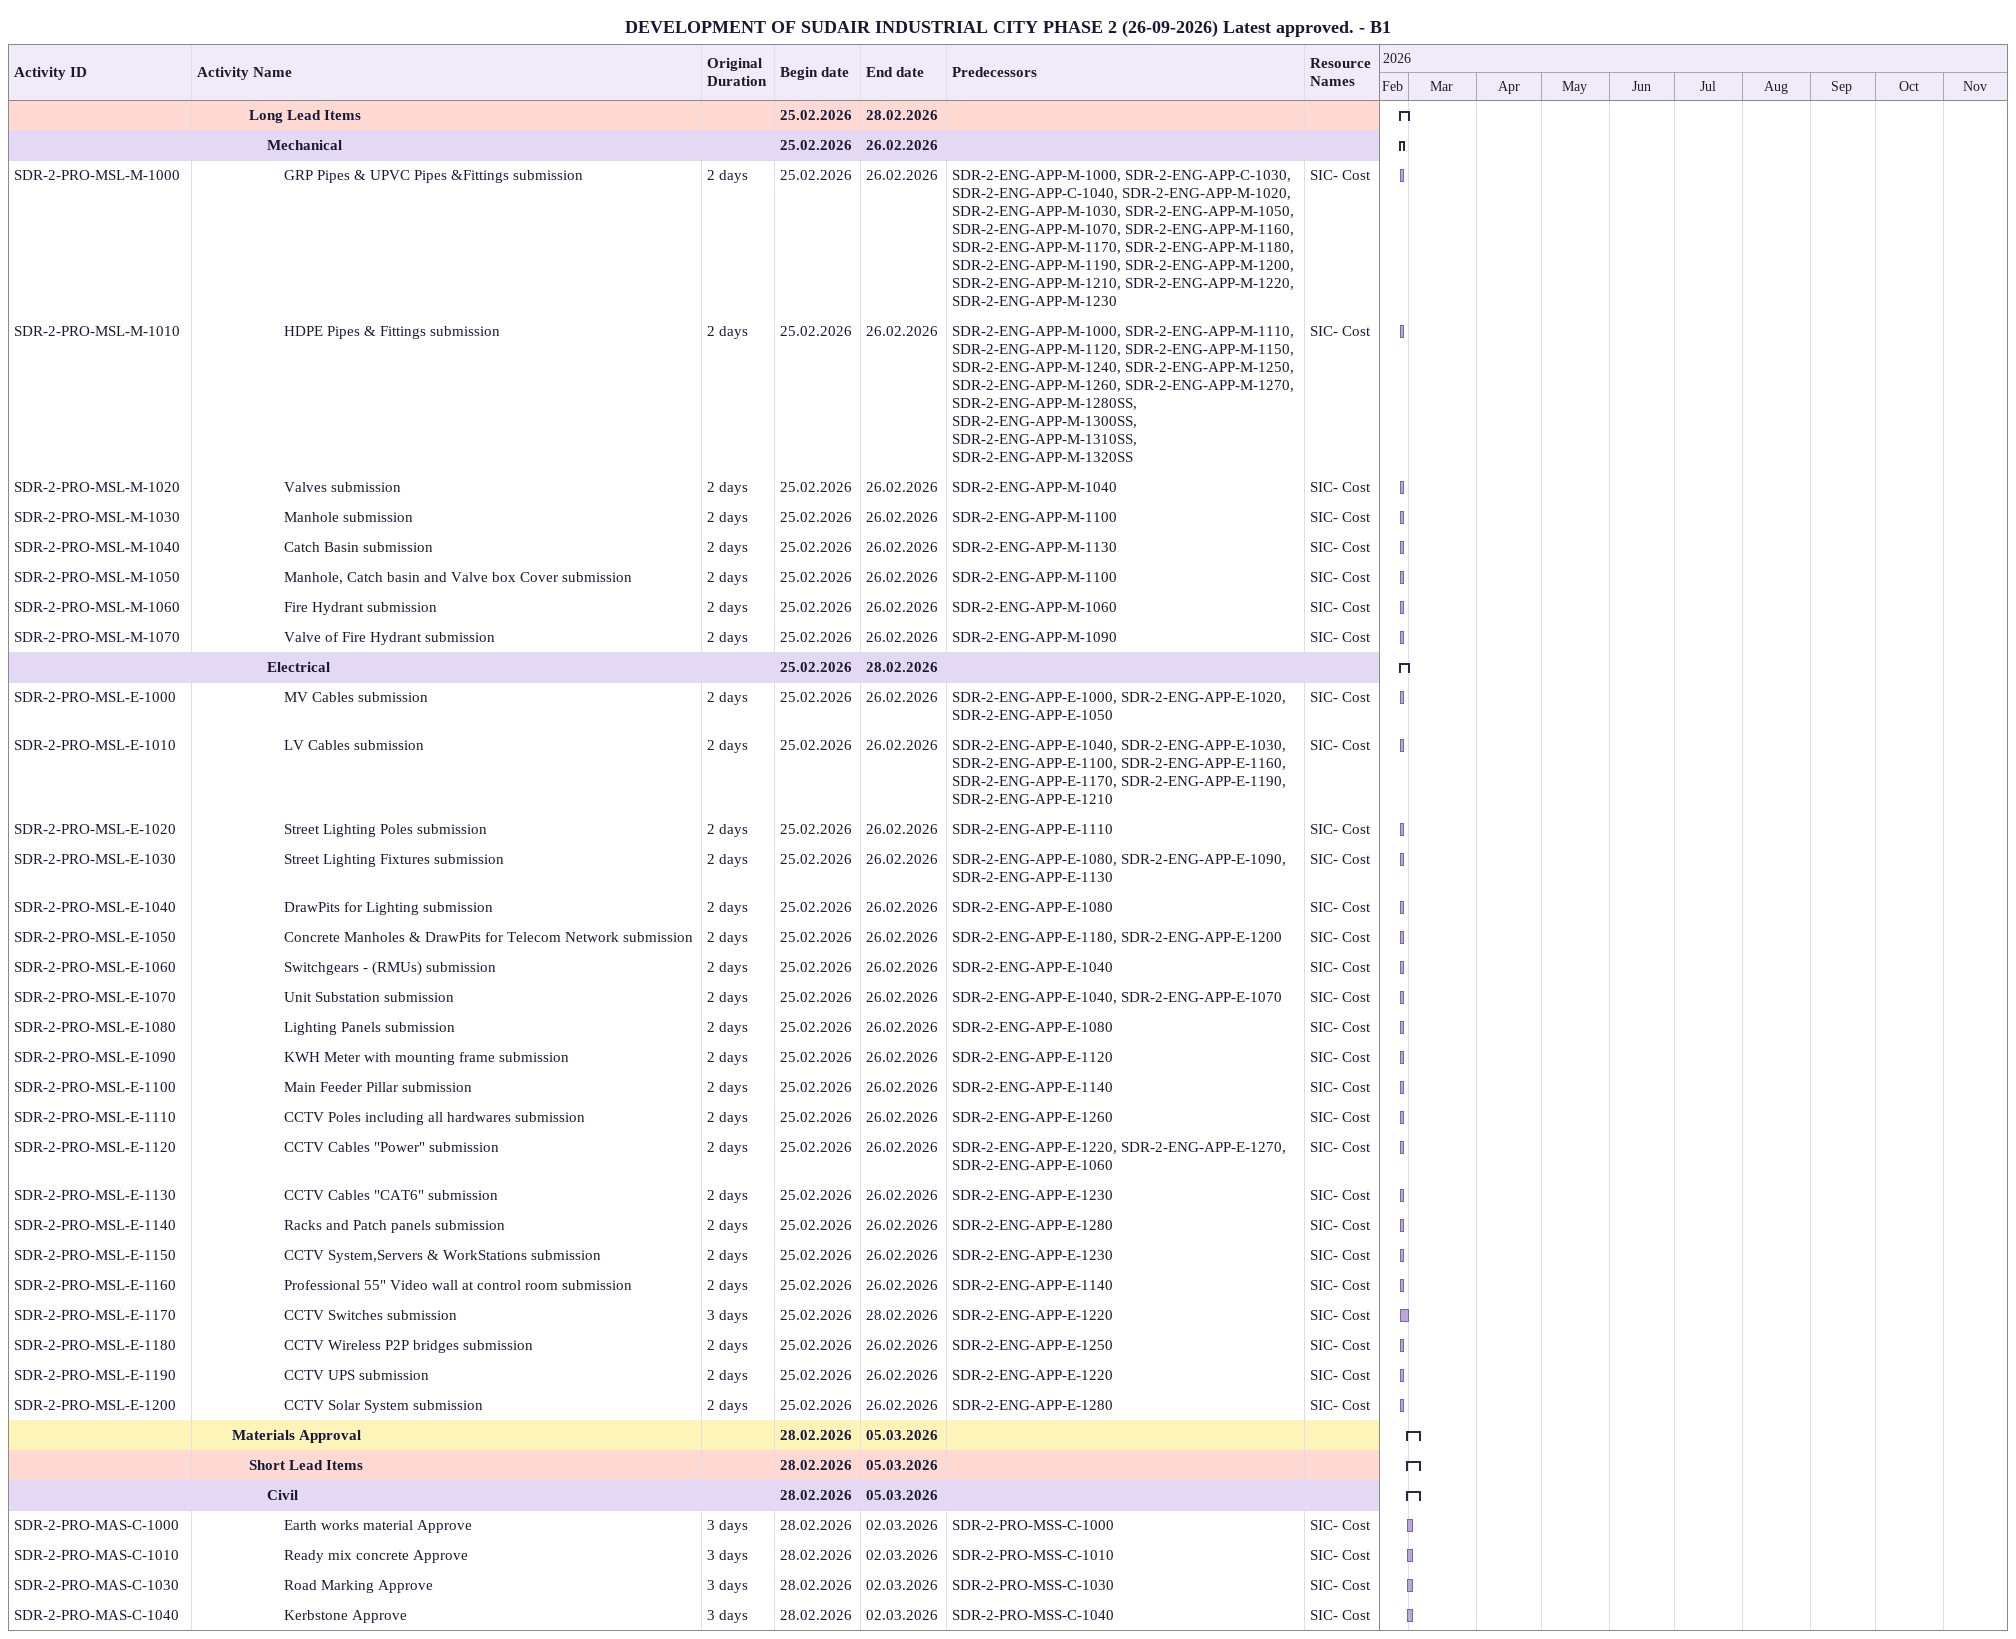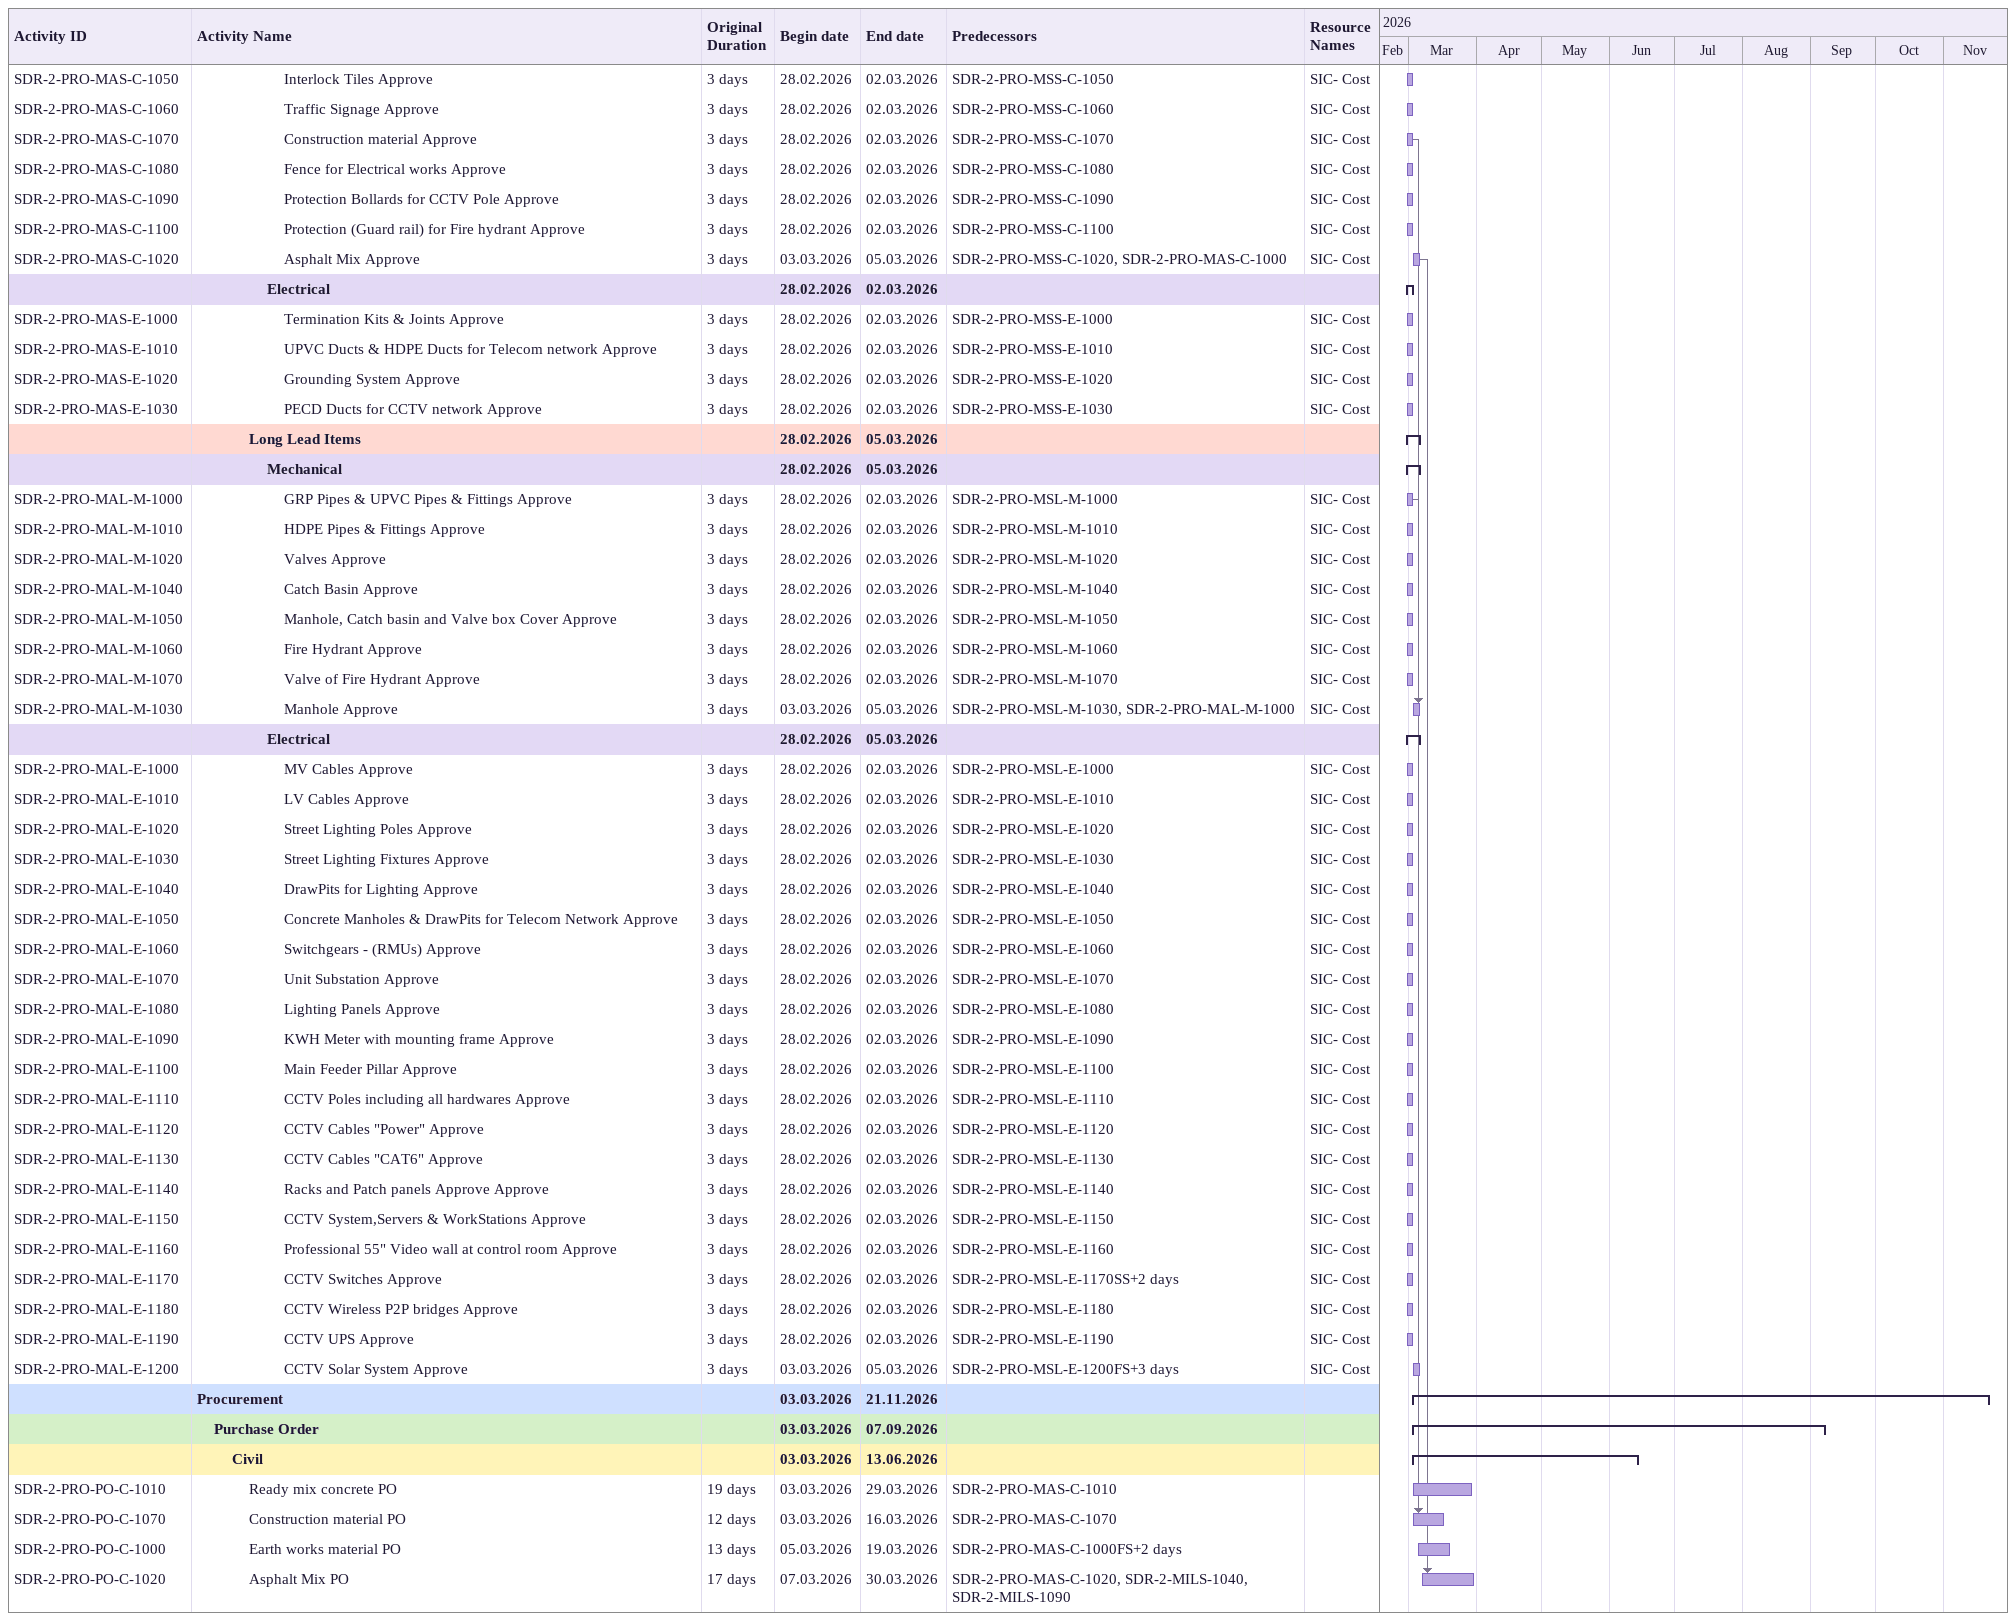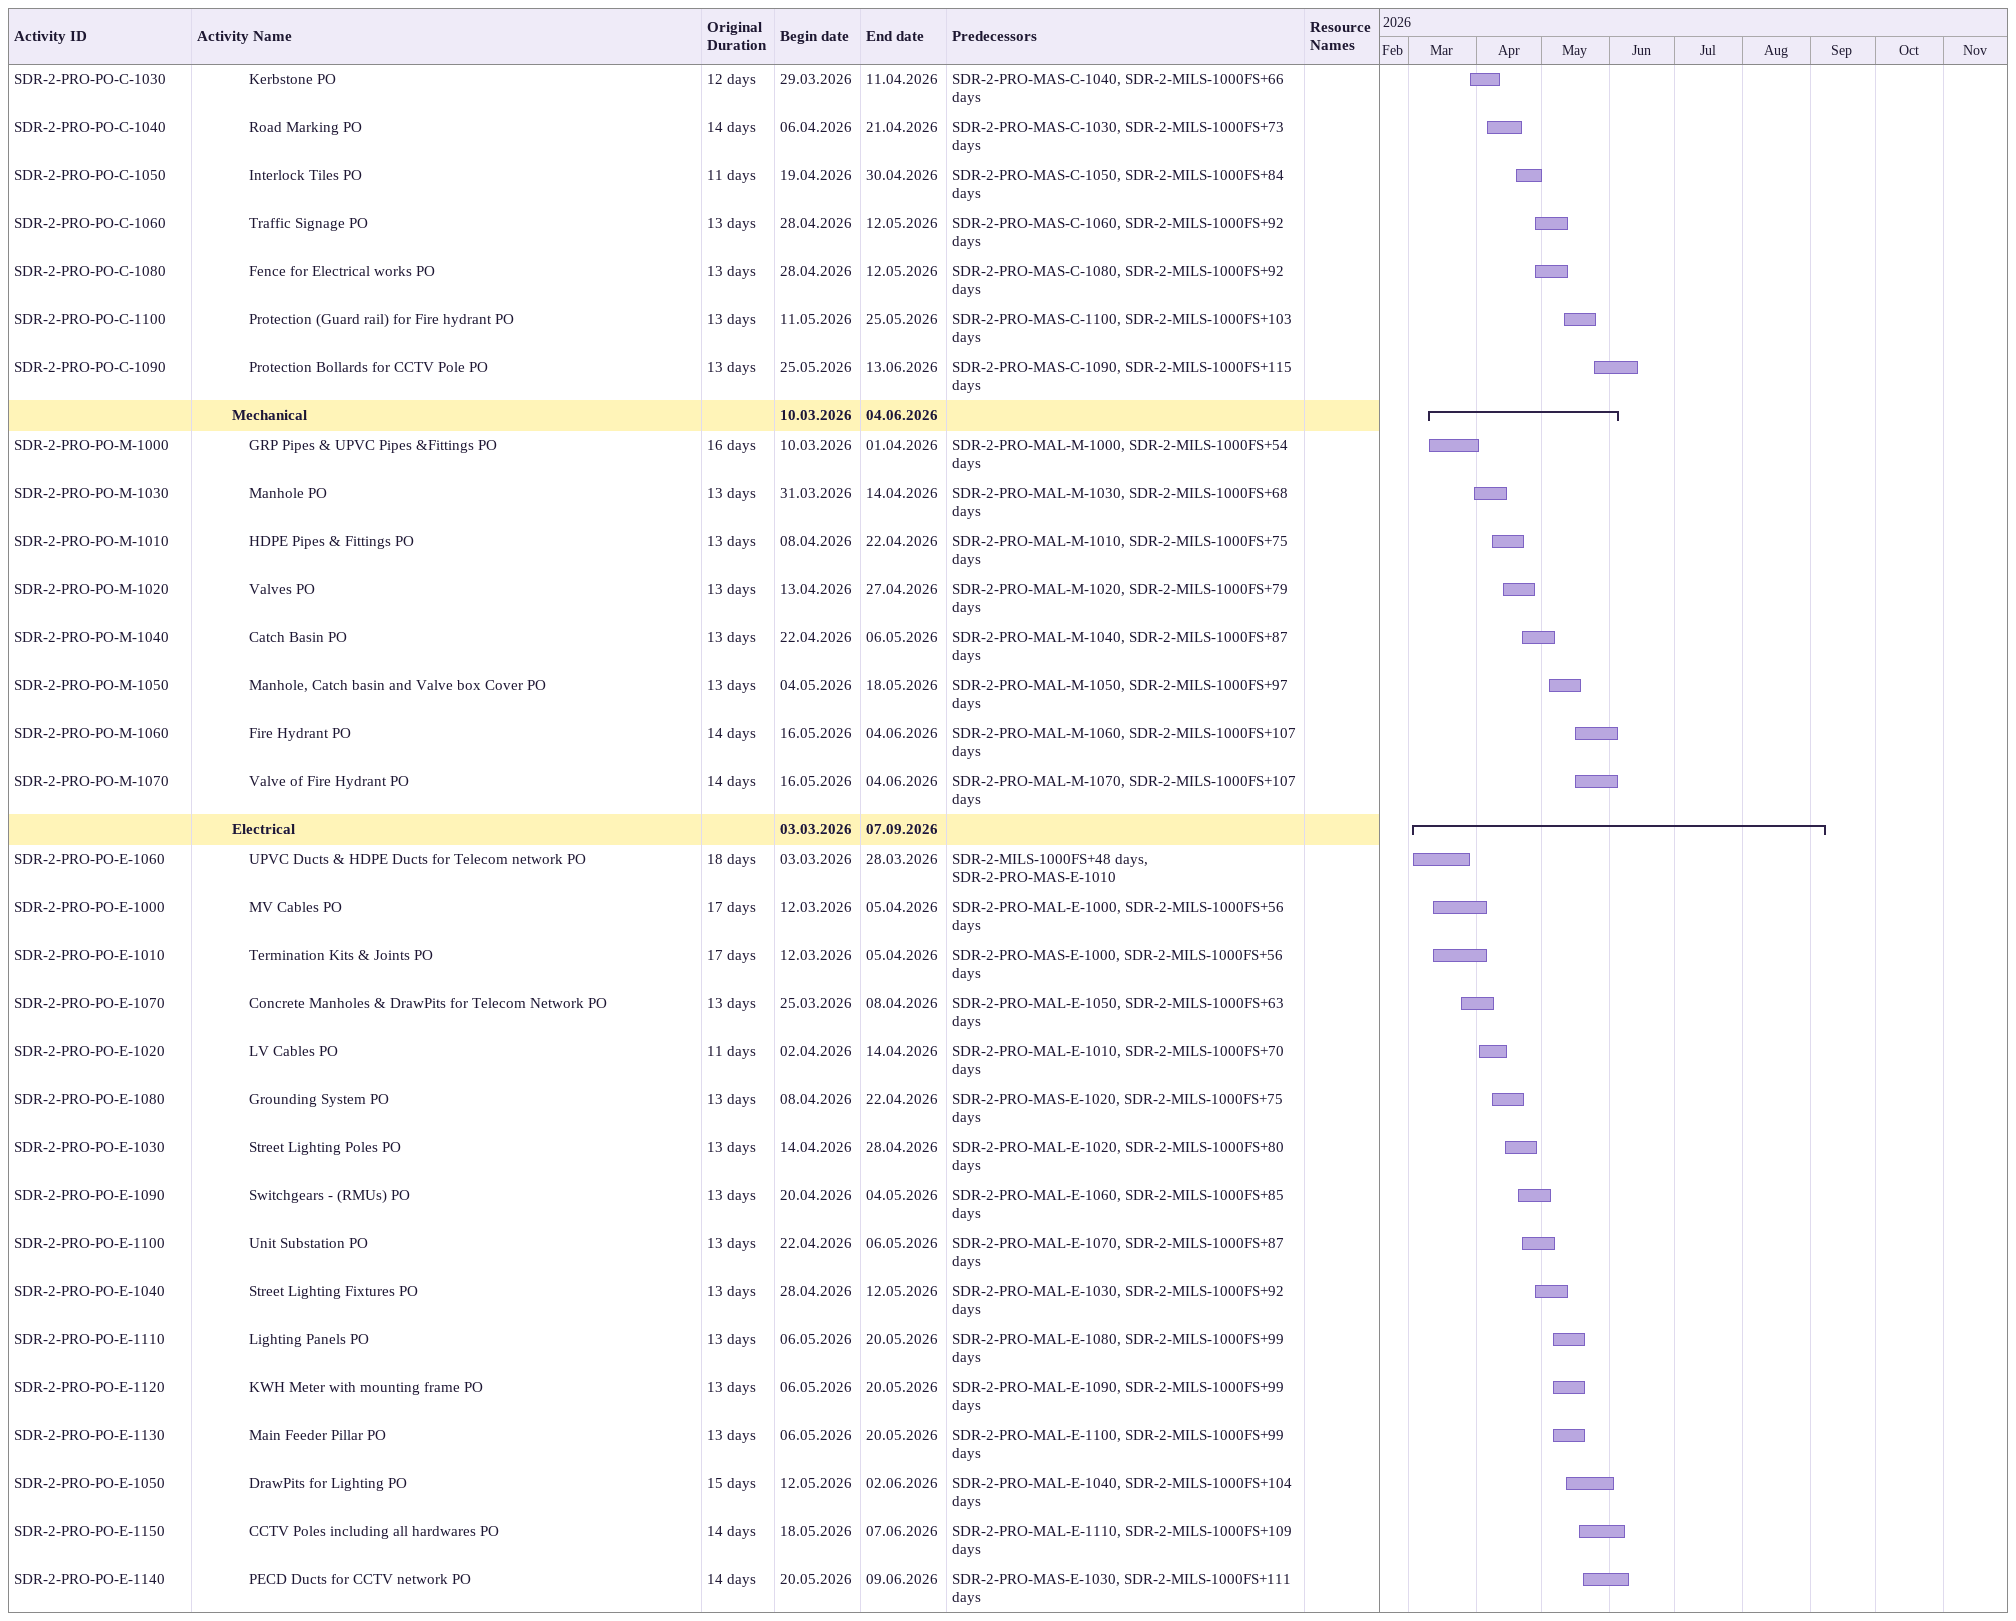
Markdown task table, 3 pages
DEVELOPMENT OF SUDAIR INDUSTRIAL CITY PHASE 2 (26-09-2026) Latest approved. - B1

| ID | Level | Task | Original duration | Start | Finish | Predecessors | Resources |
|---|---|---|---|---|---|---|---|
|  | 4 | **Long Lead Items** |  | 2026-02-25 | 2026-02-28 |  |  |
|  | 5 | **Mechanical** |  | 2026-02-25 | 2026-02-26 |  |  |
| SDR-2-PRO-MSL-M-1000 | 6 | GRP Pipes & UPVC Pipes &Fittings submission | 2d | 2026-02-25 | 2026-02-26 | SDR-2-ENG-APP-M-1000, SDR-2-ENG-APP-C-1030, SDR-2-ENG-APP-C-1040, SDR-2-ENG-APP-M-1020, SDR-2-ENG-APP-M-1030, SDR-2-ENG-APP-M-1050, SDR-2-ENG-APP-M-1070, SDR-2-ENG-APP-M-1160, SDR-2-ENG-APP-M-1170, SDR-2-ENG-APP-M-1180, SDR-2-ENG-APP-M-1190, SDR-2-ENG-APP-M-1200, SDR-2-ENG-APP-M-1210, SDR-2-ENG-APP-M-1220, SDR-2-ENG-APP-M-1230 | SIC- Cost |
| SDR-2-PRO-MSL-M-1010 | 6 | HDPE Pipes & Fittings submission | 2d | 2026-02-25 | 2026-02-26 | SDR-2-ENG-APP-M-1000, SDR-2-ENG-APP-M-1110, SDR-2-ENG-APP-M-1120, SDR-2-ENG-APP-M-1150, SDR-2-ENG-APP-M-1240, SDR-2-ENG-APP-M-1250, SDR-2-ENG-APP-M-1260, SDR-2-ENG-APP-M-1270, SDR-2-ENG-APP-M-1280SS, SDR-2-ENG-APP-M-1300SS, SDR-2-ENG-APP-M-1310SS, SDR-2-ENG-APP-M-1320SS | SIC- Cost |
| SDR-2-PRO-MSL-M-1020 | 6 | Valves submission | 2d | 2026-02-25 | 2026-02-26 | SDR-2-ENG-APP-M-1040 | SIC- Cost |
| SDR-2-PRO-MSL-M-1030 | 6 | Manhole submission | 2d | 2026-02-25 | 2026-02-26 | SDR-2-ENG-APP-M-1100 | SIC- Cost |
| SDR-2-PRO-MSL-M-1040 | 6 | Catch Basin submission | 2d | 2026-02-25 | 2026-02-26 | SDR-2-ENG-APP-M-1130 | SIC- Cost |
| SDR-2-PRO-MSL-M-1050 | 6 | Manhole, Catch basin and Valve box Cover submission | 2d | 2026-02-25 | 2026-02-26 | SDR-2-ENG-APP-M-1100 | SIC- Cost |
| SDR-2-PRO-MSL-M-1060 | 6 | Fire Hydrant submission | 2d | 2026-02-25 | 2026-02-26 | SDR-2-ENG-APP-M-1060 | SIC- Cost |
| SDR-2-PRO-MSL-M-1070 | 6 | Valve of Fire Hydrant submission | 2d | 2026-02-25 | 2026-02-26 | SDR-2-ENG-APP-M-1090 | SIC- Cost |
|  | 5 | **Electrical** |  | 2026-02-25 | 2026-02-28 |  |  |
| SDR-2-PRO-MSL-E-1000 | 6 | MV Cables submission | 2d | 2026-02-25 | 2026-02-26 | SDR-2-ENG-APP-E-1000, SDR-2-ENG-APP-E-1020, SDR-2-ENG-APP-E-1050 | SIC- Cost |
| SDR-2-PRO-MSL-E-1010 | 6 | LV Cables submission | 2d | 2026-02-25 | 2026-02-26 | SDR-2-ENG-APP-E-1040, SDR-2-ENG-APP-E-1030, SDR-2-ENG-APP-E-1100, SDR-2-ENG-APP-E-1160, SDR-2-ENG-APP-E-1170, SDR-2-ENG-APP-E-1190, SDR-2-ENG-APP-E-1210 | SIC- Cost |
| SDR-2-PRO-MSL-E-1020 | 6 | Street Lighting Poles submission | 2d | 2026-02-25 | 2026-02-26 | SDR-2-ENG-APP-E-1110 | SIC- Cost |
| SDR-2-PRO-MSL-E-1030 | 6 | Street Lighting Fixtures submission | 2d | 2026-02-25 | 2026-02-26 | SDR-2-ENG-APP-E-1080, SDR-2-ENG-APP-E-1090, SDR-2-ENG-APP-E-1130 | SIC- Cost |
| SDR-2-PRO-MSL-E-1040 | 6 | DrawPits for Lighting submission | 2d | 2026-02-25 | 2026-02-26 | SDR-2-ENG-APP-E-1080 | SIC- Cost |
| SDR-2-PRO-MSL-E-1050 | 6 | Concrete Manholes & DrawPits for Telecom Network submission | 2d | 2026-02-25 | 2026-02-26 | SDR-2-ENG-APP-E-1180, SDR-2-ENG-APP-E-1200 | SIC- Cost |
| SDR-2-PRO-MSL-E-1060 | 6 | Switchgears - (RMUs) submission | 2d | 2026-02-25 | 2026-02-26 | SDR-2-ENG-APP-E-1040 | SIC- Cost |
| SDR-2-PRO-MSL-E-1070 | 6 | Unit Substation submission | 2d | 2026-02-25 | 2026-02-26 | SDR-2-ENG-APP-E-1040, SDR-2-ENG-APP-E-1070 | SIC- Cost |
| SDR-2-PRO-MSL-E-1080 | 6 | Lighting Panels submission | 2d | 2026-02-25 | 2026-02-26 | SDR-2-ENG-APP-E-1080 | SIC- Cost |
| SDR-2-PRO-MSL-E-1090 | 6 | KWH Meter with mounting frame submission | 2d | 2026-02-25 | 2026-02-26 | SDR-2-ENG-APP-E-1120 | SIC- Cost |
| SDR-2-PRO-MSL-E-1100 | 6 | Main Feeder Pillar submission | 2d | 2026-02-25 | 2026-02-26 | SDR-2-ENG-APP-E-1140 | SIC- Cost |
| SDR-2-PRO-MSL-E-1110 | 6 | CCTV Poles including all hardwares submission | 2d | 2026-02-25 | 2026-02-26 | SDR-2-ENG-APP-E-1260 | SIC- Cost |
| SDR-2-PRO-MSL-E-1120 | 6 | CCTV Cables "Power" submission | 2d | 2026-02-25 | 2026-02-26 | SDR-2-ENG-APP-E-1220, SDR-2-ENG-APP-E-1270, SDR-2-ENG-APP-E-1060 | SIC- Cost |
| SDR-2-PRO-MSL-E-1130 | 6 | CCTV Cables "CAT6" submission | 2d | 2026-02-25 | 2026-02-26 | SDR-2-ENG-APP-E-1230 | SIC- Cost |
| SDR-2-PRO-MSL-E-1140 | 6 | Racks and Patch panels submission | 2d | 2026-02-25 | 2026-02-26 | SDR-2-ENG-APP-E-1280 | SIC- Cost |
| SDR-2-PRO-MSL-E-1150 | 6 | CCTV System,Servers & WorkStations submission | 2d | 2026-02-25 | 2026-02-26 | SDR-2-ENG-APP-E-1230 | SIC- Cost |
| SDR-2-PRO-MSL-E-1160 | 6 | Professional 55" Video wall at control room submission | 2d | 2026-02-25 | 2026-02-26 | SDR-2-ENG-APP-E-1140 | SIC- Cost |
| SDR-2-PRO-MSL-E-1170 | 6 | CCTV Switches submission | 3d | 2026-02-25 | 2026-02-28 | SDR-2-ENG-APP-E-1220 | SIC- Cost |
| SDR-2-PRO-MSL-E-1180 | 6 | CCTV Wireless P2P bridges submission | 2d | 2026-02-25 | 2026-02-26 | SDR-2-ENG-APP-E-1250 | SIC- Cost |
| SDR-2-PRO-MSL-E-1190 | 6 | CCTV UPS submission | 2d | 2026-02-25 | 2026-02-26 | SDR-2-ENG-APP-E-1220 | SIC- Cost |
| SDR-2-PRO-MSL-E-1200 | 6 | CCTV Solar System submission | 2d | 2026-02-25 | 2026-02-26 | SDR-2-ENG-APP-E-1280 | SIC- Cost |
|  | 3 | **Materials Approval** |  | 2026-02-28 | 2026-03-05 |  |  |
|  | 4 | **Short Lead Items** |  | 2026-02-28 | 2026-03-05 |  |  |
|  | 5 | **Civil** |  | 2026-02-28 | 2026-03-05 |  |  |
| SDR-2-PRO-MAS-C-1000 | 6 | Earth works material Approve | 3d | 2026-02-28 | 2026-03-02 | SDR-2-PRO-MSS-C-1000 | SIC- Cost |
| SDR-2-PRO-MAS-C-1010 | 6 | Ready mix concrete Approve | 3d | 2026-02-28 | 2026-03-02 | SDR-2-PRO-MSS-C-1010 | SIC- Cost |
| SDR-2-PRO-MAS-C-1030 | 6 | Road Marking Approve | 3d | 2026-02-28 | 2026-03-02 | SDR-2-PRO-MSS-C-1030 | SIC- Cost |
| SDR-2-PRO-MAS-C-1040 | 6 | Kerbstone Approve | 3d | 2026-02-28 | 2026-03-02 | SDR-2-PRO-MSS-C-1040 | SIC- Cost |
| SDR-2-PRO-MAS-C-1050 | 6 | Interlock Tiles Approve | 3d | 2026-02-28 | 2026-03-02 | SDR-2-PRO-MSS-C-1050 | SIC- Cost |
| SDR-2-PRO-MAS-C-1060 | 6 | Traffic Signage Approve | 3d | 2026-02-28 | 2026-03-02 | SDR-2-PRO-MSS-C-1060 | SIC- Cost |
| SDR-2-PRO-MAS-C-1070 | 6 | Construction material Approve | 3d | 2026-02-28 | 2026-03-02 | SDR-2-PRO-MSS-C-1070 | SIC- Cost |
| SDR-2-PRO-MAS-C-1080 | 6 | Fence for Electrical works Approve | 3d | 2026-02-28 | 2026-03-02 | SDR-2-PRO-MSS-C-1080 | SIC- Cost |
| SDR-2-PRO-MAS-C-1090 | 6 | Protection Bollards for CCTV Pole Approve | 3d | 2026-02-28 | 2026-03-02 | SDR-2-PRO-MSS-C-1090 | SIC- Cost |
| SDR-2-PRO-MAS-C-1100 | 6 | Protection (Guard rail) for Fire hydrant Approve | 3d | 2026-02-28 | 2026-03-02 | SDR-2-PRO-MSS-C-1100 | SIC- Cost |
| SDR-2-PRO-MAS-C-1020 | 6 | Asphalt Mix Approve | 3d | 2026-03-03 | 2026-03-05 | SDR-2-PRO-MSS-C-1020, SDR-2-PRO-MAS-C-1000 | SIC- Cost |
|  | 5 | **Electrical** |  | 2026-02-28 | 2026-03-02 |  |  |
| SDR-2-PRO-MAS-E-1000 | 6 | Termination Kits & Joints Approve | 3d | 2026-02-28 | 2026-03-02 | SDR-2-PRO-MSS-E-1000 | SIC- Cost |
| SDR-2-PRO-MAS-E-1010 | 6 | UPVC Ducts & HDPE Ducts for Telecom network Approve | 3d | 2026-02-28 | 2026-03-02 | SDR-2-PRO-MSS-E-1010 | SIC- Cost |
| SDR-2-PRO-MAS-E-1020 | 6 | Grounding System Approve | 3d | 2026-02-28 | 2026-03-02 | SDR-2-PRO-MSS-E-1020 | SIC- Cost |
| SDR-2-PRO-MAS-E-1030 | 6 | PECD Ducts for CCTV network Approve | 3d | 2026-02-28 | 2026-03-02 | SDR-2-PRO-MSS-E-1030 | SIC- Cost |
|  | 4 | **Long Lead Items** |  | 2026-02-28 | 2026-03-05 |  |  |
|  | 5 | **Mechanical** |  | 2026-02-28 | 2026-03-05 |  |  |
| SDR-2-PRO-MAL-M-1000 | 6 | GRP Pipes & UPVC Pipes & Fittings Approve | 3d | 2026-02-28 | 2026-03-02 | SDR-2-PRO-MSL-M-1000 | SIC- Cost |
| SDR-2-PRO-MAL-M-1010 | 6 | HDPE Pipes & Fittings Approve | 3d | 2026-02-28 | 2026-03-02 | SDR-2-PRO-MSL-M-1010 | SIC- Cost |
| SDR-2-PRO-MAL-M-1020 | 6 | Valves Approve | 3d | 2026-02-28 | 2026-03-02 | SDR-2-PRO-MSL-M-1020 | SIC- Cost |
| SDR-2-PRO-MAL-M-1040 | 6 | Catch Basin Approve | 3d | 2026-02-28 | 2026-03-02 | SDR-2-PRO-MSL-M-1040 | SIC- Cost |
| SDR-2-PRO-MAL-M-1050 | 6 | Manhole, Catch basin and Valve box Cover Approve | 3d | 2026-02-28 | 2026-03-02 | SDR-2-PRO-MSL-M-1050 | SIC- Cost |
| SDR-2-PRO-MAL-M-1060 | 6 | Fire Hydrant Approve | 3d | 2026-02-28 | 2026-03-02 | SDR-2-PRO-MSL-M-1060 | SIC- Cost |
| SDR-2-PRO-MAL-M-1070 | 6 | Valve of Fire Hydrant Approve | 3d | 2026-02-28 | 2026-03-02 | SDR-2-PRO-MSL-M-1070 | SIC- Cost |
| SDR-2-PRO-MAL-M-1030 | 6 | Manhole Approve | 3d | 2026-03-03 | 2026-03-05 | SDR-2-PRO-MSL-M-1030, SDR-2-PRO-MAL-M-1000 | SIC- Cost |
|  | 5 | **Electrical** |  | 2026-02-28 | 2026-03-05 |  |  |
| SDR-2-PRO-MAL-E-1000 | 6 | MV Cables Approve | 3d | 2026-02-28 | 2026-03-02 | SDR-2-PRO-MSL-E-1000 | SIC- Cost |
| SDR-2-PRO-MAL-E-1010 | 6 | LV Cables Approve | 3d | 2026-02-28 | 2026-03-02 | SDR-2-PRO-MSL-E-1010 | SIC- Cost |
| SDR-2-PRO-MAL-E-1020 | 6 | Street Lighting Poles Approve | 3d | 2026-02-28 | 2026-03-02 | SDR-2-PRO-MSL-E-1020 | SIC- Cost |
| SDR-2-PRO-MAL-E-1030 | 6 | Street Lighting Fixtures Approve | 3d | 2026-02-28 | 2026-03-02 | SDR-2-PRO-MSL-E-1030 | SIC- Cost |
| SDR-2-PRO-MAL-E-1040 | 6 | DrawPits for Lighting Approve | 3d | 2026-02-28 | 2026-03-02 | SDR-2-PRO-MSL-E-1040 | SIC- Cost |
| SDR-2-PRO-MAL-E-1050 | 6 | Concrete Manholes & DrawPits for Telecom Network Approve | 3d | 2026-02-28 | 2026-03-02 | SDR-2-PRO-MSL-E-1050 | SIC- Cost |
| SDR-2-PRO-MAL-E-1060 | 6 | Switchgears - (RMUs) Approve | 3d | 2026-02-28 | 2026-03-02 | SDR-2-PRO-MSL-E-1060 | SIC- Cost |
| SDR-2-PRO-MAL-E-1070 | 6 | Unit Substation Approve | 3d | 2026-02-28 | 2026-03-02 | SDR-2-PRO-MSL-E-1070 | SIC- Cost |
| SDR-2-PRO-MAL-E-1080 | 6 | Lighting Panels Approve | 3d | 2026-02-28 | 2026-03-02 | SDR-2-PRO-MSL-E-1080 | SIC- Cost |
| SDR-2-PRO-MAL-E-1090 | 6 | KWH Meter with mounting frame Approve | 3d | 2026-02-28 | 2026-03-02 | SDR-2-PRO-MSL-E-1090 | SIC- Cost |
| SDR-2-PRO-MAL-E-1100 | 6 | Main Feeder Pillar Approve | 3d | 2026-02-28 | 2026-03-02 | SDR-2-PRO-MSL-E-1100 | SIC- Cost |
| SDR-2-PRO-MAL-E-1110 | 6 | CCTV Poles including all hardwares Approve | 3d | 2026-02-28 | 2026-03-02 | SDR-2-PRO-MSL-E-1110 | SIC- Cost |
| SDR-2-PRO-MAL-E-1120 | 6 | CCTV Cables "Power" Approve | 3d | 2026-02-28 | 2026-03-02 | SDR-2-PRO-MSL-E-1120 | SIC- Cost |
| SDR-2-PRO-MAL-E-1130 | 6 | CCTV Cables "CAT6" Approve | 3d | 2026-02-28 | 2026-03-02 | SDR-2-PRO-MSL-E-1130 | SIC- Cost |
| SDR-2-PRO-MAL-E-1140 | 6 | Racks and Patch panels Approve Approve | 3d | 2026-02-28 | 2026-03-02 | SDR-2-PRO-MSL-E-1140 | SIC- Cost |
| SDR-2-PRO-MAL-E-1150 | 6 | CCTV System,Servers & WorkStations Approve | 3d | 2026-02-28 | 2026-03-02 | SDR-2-PRO-MSL-E-1150 | SIC- Cost |
| SDR-2-PRO-MAL-E-1160 | 6 | Professional 55" Video wall at control room Approve | 3d | 2026-02-28 | 2026-03-02 | SDR-2-PRO-MSL-E-1160 | SIC- Cost |
| SDR-2-PRO-MAL-E-1170 | 6 | CCTV Switches Approve | 3d | 2026-02-28 | 2026-03-02 | SDR-2-PRO-MSL-E-1170SS+2d | SIC- Cost |
| SDR-2-PRO-MAL-E-1180 | 6 | CCTV Wireless P2P bridges Approve | 3d | 2026-02-28 | 2026-03-02 | SDR-2-PRO-MSL-E-1180 | SIC- Cost |
| SDR-2-PRO-MAL-E-1190 | 6 | CCTV UPS Approve | 3d | 2026-02-28 | 2026-03-02 | SDR-2-PRO-MSL-E-1190 | SIC- Cost |
| SDR-2-PRO-MAL-E-1200 | 6 | CCTV Solar System Approve | 3d | 2026-03-03 | 2026-03-05 | SDR-2-PRO-MSL-E-1200FS+3d | SIC- Cost |
|  | 1 | **Procurement** |  | 2026-03-03 | 2026-11-21 |  |  |
|  | 2 | **Purchase Order** |  | 2026-03-03 | 2026-09-07 |  |  |
|  | 3 | **Civil** |  | 2026-03-03 | 2026-06-13 |  |  |
| SDR-2-PRO-PO-C-1010 | 4 | Ready mix concrete PO | 19d | 2026-03-03 | 2026-03-29 | SDR-2-PRO-MAS-C-1010 |  |
| SDR-2-PRO-PO-C-1070 | 4 | Construction material PO | 12d | 2026-03-03 | 2026-03-16 | SDR-2-PRO-MAS-C-1070 |  |
| SDR-2-PRO-PO-C-1000 | 4 | Earth works material PO | 13d | 2026-03-05 | 2026-03-19 | SDR-2-PRO-MAS-C-1000FS+2d |  |
| SDR-2-PRO-PO-C-1020 | 4 | Asphalt Mix PO | 17d | 2026-03-07 | 2026-03-30 | SDR-2-PRO-MAS-C-1020, SDR-2-MILS-1040, SDR-2-MILS-1090 |  |
| SDR-2-PRO-PO-C-1030 | 4 | Kerbstone PO | 12d | 2026-03-29 | 2026-04-11 | SDR-2-PRO-MAS-C-1040, SDR-2-MILS-1000FS+66d |  |
| SDR-2-PRO-PO-C-1040 | 4 | Road Marking PO | 14d | 2026-04-06 | 2026-04-21 | SDR-2-PRO-MAS-C-1030, SDR-2-MILS-1000FS+73d |  |
| SDR-2-PRO-PO-C-1050 | 4 | Interlock Tiles PO | 11d | 2026-04-19 | 2026-04-30 | SDR-2-PRO-MAS-C-1050, SDR-2-MILS-1000FS+84d |  |
| SDR-2-PRO-PO-C-1060 | 4 | Traffic Signage PO | 13d | 2026-04-28 | 2026-05-12 | SDR-2-PRO-MAS-C-1060, SDR-2-MILS-1000FS+92d |  |
| SDR-2-PRO-PO-C-1080 | 4 | Fence for Electrical works PO | 13d | 2026-04-28 | 2026-05-12 | SDR-2-PRO-MAS-C-1080, SDR-2-MILS-1000FS+92d |  |
| SDR-2-PRO-PO-C-1100 | 4 | Protection (Guard rail) for Fire hydrant PO | 13d | 2026-05-11 | 2026-05-25 | SDR-2-PRO-MAS-C-1100, SDR-2-MILS-1000FS+103d |  |
| SDR-2-PRO-PO-C-1090 | 4 | Protection Bollards for CCTV Pole PO | 13d | 2026-05-25 | 2026-06-13 | SDR-2-PRO-MAS-C-1090, SDR-2-MILS-1000FS+115d |  |
|  | 3 | **Mechanical** |  | 2026-03-10 | 2026-06-04 |  |  |
| SDR-2-PRO-PO-M-1000 | 4 | GRP Pipes & UPVC Pipes &Fittings PO | 16d | 2026-03-10 | 2026-04-01 | SDR-2-PRO-MAL-M-1000, SDR-2-MILS-1000FS+54d |  |
| SDR-2-PRO-PO-M-1030 | 4 | Manhole PO | 13d | 2026-03-31 | 2026-04-14 | SDR-2-PRO-MAL-M-1030, SDR-2-MILS-1000FS+68d |  |
| SDR-2-PRO-PO-M-1010 | 4 | HDPE Pipes & Fittings PO | 13d | 2026-04-08 | 2026-04-22 | SDR-2-PRO-MAL-M-1010, SDR-2-MILS-1000FS+75d |  |
| SDR-2-PRO-PO-M-1020 | 4 | Valves PO | 13d | 2026-04-13 | 2026-04-27 | SDR-2-PRO-MAL-M-1020, SDR-2-MILS-1000FS+79d |  |
| SDR-2-PRO-PO-M-1040 | 4 | Catch Basin PO | 13d | 2026-04-22 | 2026-05-06 | SDR-2-PRO-MAL-M-1040, SDR-2-MILS-1000FS+87d |  |
| SDR-2-PRO-PO-M-1050 | 4 | Manhole, Catch basin and Valve box Cover PO | 13d | 2026-05-04 | 2026-05-18 | SDR-2-PRO-MAL-M-1050, SDR-2-MILS-1000FS+97d |  |
| SDR-2-PRO-PO-M-1060 | 4 | Fire Hydrant PO | 14d | 2026-05-16 | 2026-06-04 | SDR-2-PRO-MAL-M-1060, SDR-2-MILS-1000FS+107d |  |
| SDR-2-PRO-PO-M-1070 | 4 | Valve of Fire Hydrant PO | 14d | 2026-05-16 | 2026-06-04 | SDR-2-PRO-MAL-M-1070, SDR-2-MILS-1000FS+107d |  |
|  | 3 | **Electrical** |  | 2026-03-03 | 2026-09-07 |  |  |
| SDR-2-PRO-PO-E-1060 | 4 | UPVC Ducts & HDPE Ducts for Telecom network PO | 18d | 2026-03-03 | 2026-03-28 | SDR-2-MILS-1000FS+48d, SDR-2-PRO-MAS-E-1010 |  |
| SDR-2-PRO-PO-E-1000 | 4 | MV Cables PO | 17d | 2026-03-12 | 2026-04-05 | SDR-2-PRO-MAL-E-1000, SDR-2-MILS-1000FS+56d |  |
| SDR-2-PRO-PO-E-1010 | 4 | Termination Kits & Joints PO | 17d | 2026-03-12 | 2026-04-05 | SDR-2-PRO-MAS-E-1000, SDR-2-MILS-1000FS+56d |  |
| SDR-2-PRO-PO-E-1070 | 4 | Concrete Manholes & DrawPits for Telecom Network PO | 13d | 2026-03-25 | 2026-04-08 | SDR-2-PRO-MAL-E-1050, SDR-2-MILS-1000FS+63d |  |
| SDR-2-PRO-PO-E-1020 | 4 | LV Cables PO | 11d | 2026-04-02 | 2026-04-14 | SDR-2-PRO-MAL-E-1010, SDR-2-MILS-1000FS+70d |  |
| SDR-2-PRO-PO-E-1080 | 4 | Grounding System PO | 13d | 2026-04-08 | 2026-04-22 | SDR-2-PRO-MAS-E-1020, SDR-2-MILS-1000FS+75d |  |
| SDR-2-PRO-PO-E-1030 | 4 | Street Lighting Poles PO | 13d | 2026-04-14 | 2026-04-28 | SDR-2-PRO-MAL-E-1020, SDR-2-MILS-1000FS+80d |  |
| SDR-2-PRO-PO-E-1090 | 4 | Switchgears - (RMUs) PO | 13d | 2026-04-20 | 2026-05-04 | SDR-2-PRO-MAL-E-1060, SDR-2-MILS-1000FS+85d |  |
| SDR-2-PRO-PO-E-1100 | 4 | Unit Substation PO | 13d | 2026-04-22 | 2026-05-06 | SDR-2-PRO-MAL-E-1070, SDR-2-MILS-1000FS+87d |  |
| SDR-2-PRO-PO-E-1040 | 4 | Street Lighting Fixtures PO | 13d | 2026-04-28 | 2026-05-12 | SDR-2-PRO-MAL-E-1030, SDR-2-MILS-1000FS+92d |  |
| SDR-2-PRO-PO-E-1110 | 4 | Lighting Panels PO | 13d | 2026-05-06 | 2026-05-20 | SDR-2-PRO-MAL-E-1080, SDR-2-MILS-1000FS+99d |  |
| SDR-2-PRO-PO-E-1120 | 4 | KWH Meter with mounting frame PO | 13d | 2026-05-06 | 2026-05-20 | SDR-2-PRO-MAL-E-1090, SDR-2-MILS-1000FS+99d |  |
| SDR-2-PRO-PO-E-1130 | 4 | Main Feeder Pillar PO | 13d | 2026-05-06 | 2026-05-20 | SDR-2-PRO-MAL-E-1100, SDR-2-MILS-1000FS+99d |  |
| SDR-2-PRO-PO-E-1050 | 4 | DrawPits for Lighting PO | 15d | 2026-05-12 | 2026-06-02 | SDR-2-PRO-MAL-E-1040, SDR-2-MILS-1000FS+104d |  |
| SDR-2-PRO-PO-E-1150 | 4 | CCTV Poles including all hardwares PO | 14d | 2026-05-18 | 2026-06-07 | SDR-2-PRO-MAL-E-1110, SDR-2-MILS-1000FS+109d |  |
| SDR-2-PRO-PO-E-1140 | 4 | PECD Ducts for CCTV network PO | 14d | 2026-05-20 | 2026-06-09 | SDR-2-PRO-MAS-E-1030, SDR-2-MILS-1000FS+111d |  |
